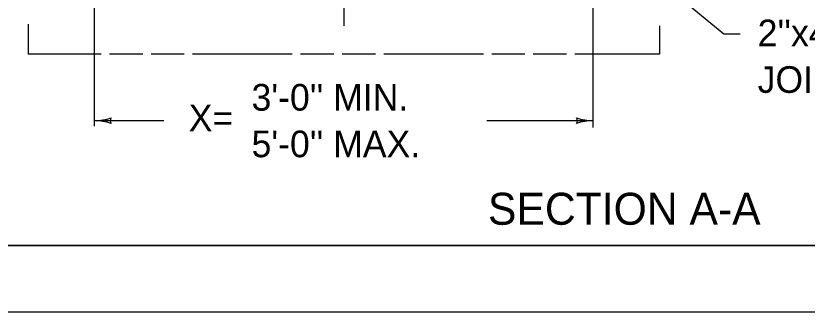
# Model space of a CAD drawing. Extents: x 997.6 to 1036.6, y 998.9 to 1022.5.
# Drawn here: x 1009.98 to 1015.93, y 1000 to 1002.22 of the extents above; entities that cross this region are included whole.
import ezdxf

# ---------------------------------------------------------------- set-up
doc = ezdxf.new("R2010")
doc.units = 0
for name, color, linetype in [('Level 1', 7, 'Continuous'), ('Level 10', 7, 'Continuous'), ('Level 11', 7, 'Continuous'), ('Level 14', 7, 'Continuous')]:
    doc.layers.add(name, color=color, linetype=linetype)

msp = doc.modelspace()

# ---------------------------------------------------------------- linework, layer by layer
at = {"layer": 'Level 1'}
for p, q in [((1012.4483, 1002.9231), (1012.4483, 1002.1487)), ((1010.5733, 1001.3961), (1010.5733, 1002.6626)), ((1014.3233, 1001.3864), (1014.3233, 1002.6626)), ((1015.3053, 1002.0886), (1014.6652, 1002.6148)), ((1010.0733, 1002.1636), (1010.0733, 1001.9377)), ((1014.8233, 1002.1503), (1014.8233, 1001.9377)), ((1015.4303, 1002.0886), (1015.3053, 1002.0886)), ((1010.6233, 1001.9377), (1010.0733, 1001.9377)), ((1010.9358, 1001.9377), (1010.6858, 1001.9377)), ((1011.2483, 1001.9377), (1010.9983, 1001.9377)), ((1012.0608, 1001.9377), (1011.3108, 1001.9377)), ((1012.3733, 1001.9377), (1012.1233, 1001.9377)), ((1012.6858, 1001.9377), (1012.4358, 1001.9377)), ((1013.4983, 1001.9377), (1012.7483, 1001.9377)), ((1013.8108, 1001.9377), (1013.5608, 1001.9377)), ((1014.1233, 1001.9377), (1013.8733, 1001.9377)), ((1014.8233, 1001.9377), (1014.1858, 1001.9377)), ((1011.094, 1001.4377), (1010.5733, 1001.4377)), ((1014.3233, 1001.4377), (1013.5248, 1001.4377))]:
    msp.add_line(p, q, dxfattribs=at)
for centre, radius, start, end in [((1010.5733, 1001.8286), 0.3909, 269.98778, 270), ((1010.5733, 1001.8286), 0.3909, 270, 288.66878), ((1010.5733, 1001.0467), 0.3909, 71.34716, 89.99389), ((1010.722, 1001.4376), 0.0313, 138.7746, 220.89129), ((1014.1746, 1001.4377), 0.0313, 318.7746, 40.89129), ((1014.3233, 1001.0467), 0.3909, 90, 108.66878), ((1014.3233, 1001.8286), 0.3909, 251.34716, 269.99389), ((1014.3233, 1001.0467), 0.3909, 89.98778, 90)]:
    msp.add_arc(centre, radius, start, end, dxfattribs=at)
at = {"layer": 'Level 10'}
msp.add_line((1035.5, 1000.5), (1007, 1000.5), dxfattribs=at)
at = {"layer": 'Level 11'}
msp.add_lwpolyline([(1007, 1000.5), (1035.5, 1000.5), (1035.5, 1021.5), (1007, 1021.5)], close=True, dxfattribs=at)
at = {"layer": 'Level 14'}
msp.add_line((1036, 1000), (1000, 1000), dxfattribs=at)

# ---------------------------------------------------------------- texts
at = {"layer": 'Level 1'}
for s, height, p in [("2''x4'' CONST.", 0.2, (1015.5607, 1001.9967)), ("JOINT REQ'D. (TYP.)", 0.2, (1015.5607, 1001.6467)), ("3'-0'' MIN.", 0.2, (1011.7545, 1001.5133)), ('X=', 0.2, (1011.282, 1001.3582)), ("5'-0'' MAX.", 0.2, (1011.7545, 1001.1633)), ('SECTION A-A', 0.24, (1013.5323, 1000.6563))]:
    msp.add_text(s, height=height, dxfattribs=at).set_placement(p)

doc.saveas('drawing.dxf')
